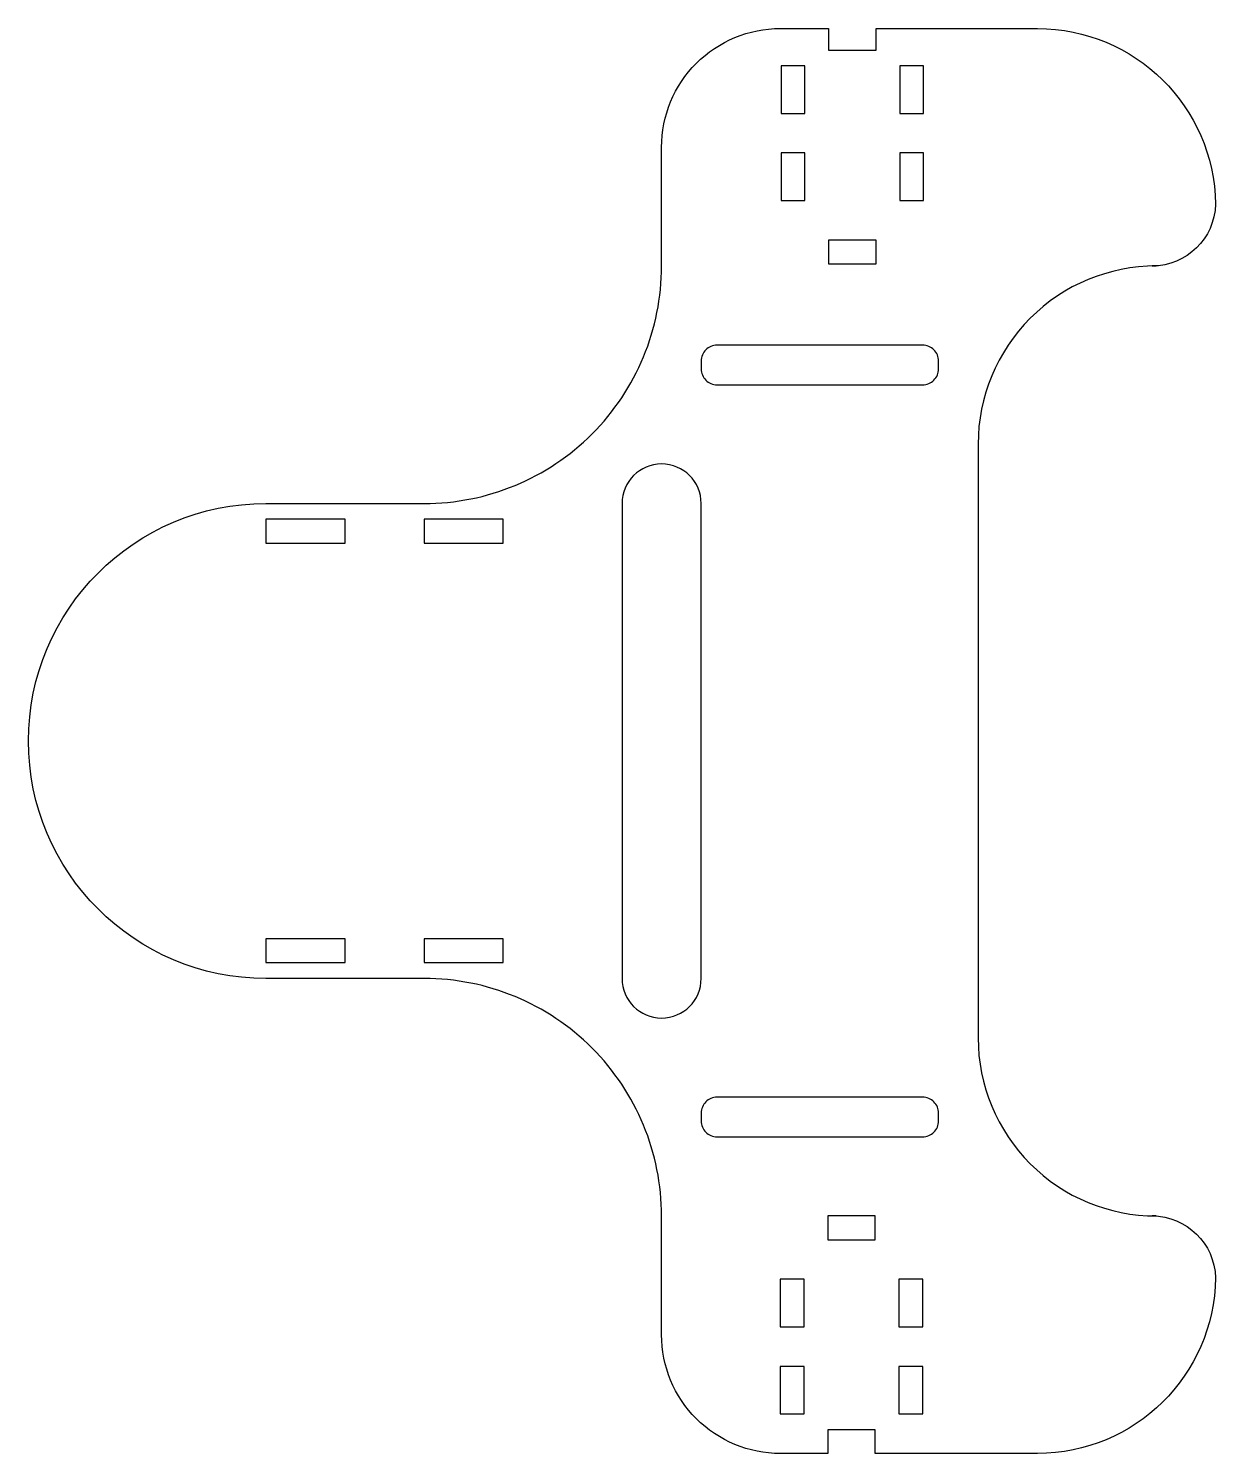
# Model space of a CAD drawing. Header units: millimetres. Extents: x -100 to 50, y -90 to 90.
import ezdxf

# ---------------------------------------------------------------- set-up
doc = ezdxf.new("R2010")
doc.units = ezdxf.units.MM
doc.layers.get('0').update_dxf_attribs({"linetype": 'CONTINUOUS'})

msp = doc.modelspace()

# ---------------------------------------------------------------- linework, layer by layer
for points in [[(7, -90), (7, -87), (1, -87), (1, -90), (-5, -90, -0.414214), (-20, -75), (-20, -60, 0.414214), (-50, -30), (-70, -30, -1), (-70, 30), (-50, 30, 0.414214), (-20, 60), (-20, 75, -0.414214), (-5, 90), (1.11, 90), (1.11, 87.28), (7.11, 87.28), (7.11, 90), (27.5, 90, -0.410142), (50, 67.81, -0.407391), (42, 60), (42.5, 60, 0.414214), (20, 37.5), (20, -37.5, 0.414214), (42.5, -60), (42, -60, -0.407391), (50, -67.81, -0.410142), (27.5, -90)], [(-15, 48), (-15, 47, 0.414214), (-13, 45), (13, 45, 0.414214), (15, 47), (15, 48, 0.414214), (13, 50), (-13, 50, 0.414214)], [(-15, -30), (-15, 30, 1), (-25, 30), (-25, -30, 1)], [(-15, -47), (-15, -48, 0.414214), (-13, -50), (13, -50, 0.414214), (15, -48), (15, -47, 0.414214), (13, -45), (-13, -45, 0.414214)]]:
    msp.add_lwpolyline(points, format="xyb", close=True)
for points in [[(-4.89, 85.28), (-4.89, 79.28), (-1.89, 79.28), (-1.89, 85.28)], [(10.11, 85.28), (10.11, 79.28), (13.11, 79.28), (13.11, 85.28)], [(-4.89, 74.28), (-4.89, 68.28), (-1.89, 68.28), (-1.89, 74.28)], [(10.11, 74.28), (10.11, 68.28), (13.11, 68.28), (13.11, 74.28)], [(1.11, 63.28), (1.11, 60.28), (7.11, 60.28), (7.11, 63.28)], [(-70, 28), (-70, 25), (-60, 25), (-60, 28)], [(-50, 28), (-50, 25), (-40, 25), (-40, 28)], [(-60, -28), (-60, -25), (-70, -25), (-70, -28)], [(-40, -28), (-40, -25), (-50, -25), (-50, -28)], [(1, -60), (1, -63), (7, -63), (7, -60)], [(-5, -68), (-5, -74), (-2, -74), (-2, -68)], [(10, -68), (10, -74), (13, -74), (13, -68)], [(-5, -79), (-5, -85), (-2, -85), (-2, -79)], [(10, -79), (10, -85), (13, -85), (13, -79)]]:
    msp.add_lwpolyline(points, close=True)

doc.saveas('drawing.dxf')
